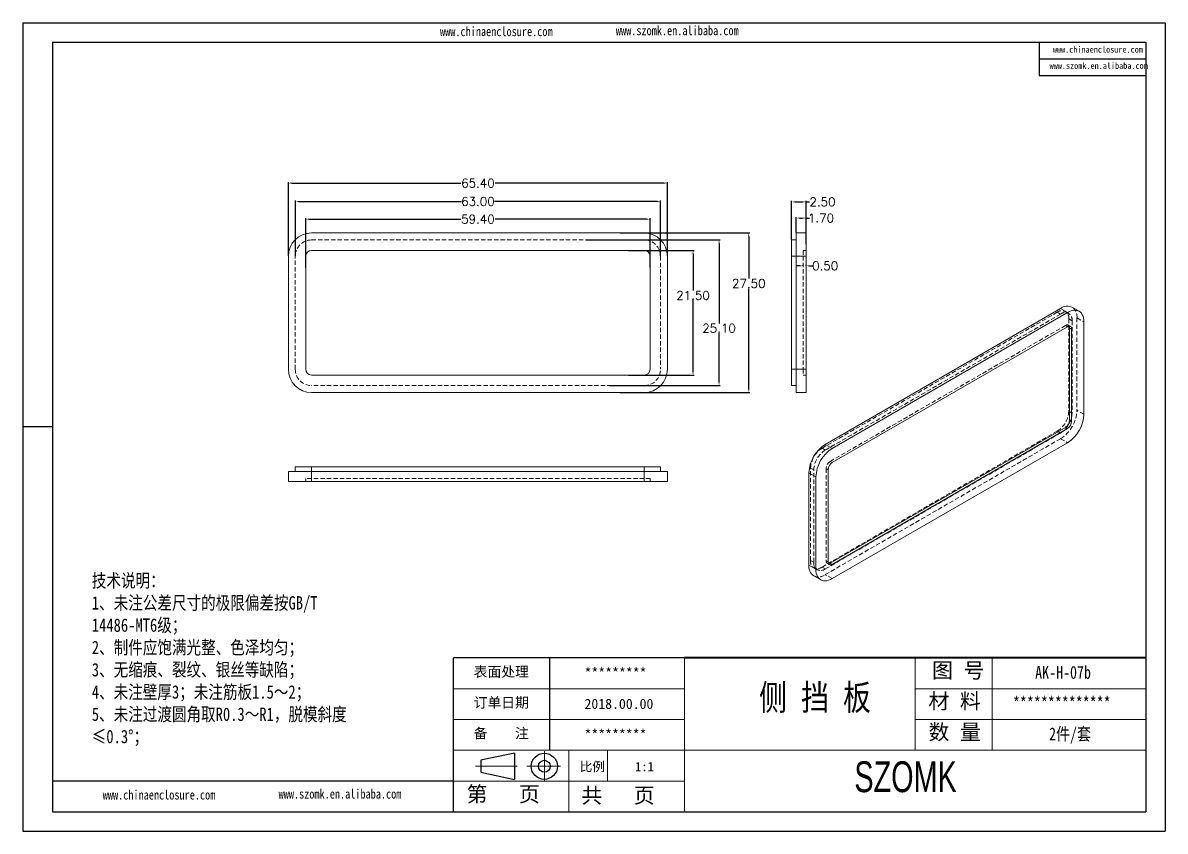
# Model space of a CAD drawing. Header units: inches. Extents: x 3379 to 5004, y 1126 to 1474.
# Drawn here: x 4806.8 to 5003.9, y 1125.7 to 1265 of the extents above; entities that cross this region are included whole.
import ezdxf

# ---------------------------------------------------------------- set-up
doc = ezdxf.new("R2010")
doc.units = ezdxf.units.IN
doc.header["$LTSCALE"] = 15
doc.linetypes.add('CENTER2', pattern=[28.575, 19.05, -3.175, 3.175, -3.175])
doc.linetypes.add('HIDDEN', pattern=[0.075, 0.05, -0.025])
doc.layers.add('文字', color=81, linetype='Continuous')
for name, color, linetype, lineweight in [('粗实线', 7, 'Continuous', 30), ('细实线', 3, 'Continuous', 9), ('细点划线', 2, 'CENTER2', 9)]:
    doc.layers.add(name, color=color, linetype=linetype, lineweight=lineweight)
doc.styles.get("Standard").update_dxf_attribs({"font": 'txt', "bigfont": 'gbcbig.shx'})
doc.styles.add('宋体', font='', dxfattribs={"width": 0.8, "height": 3.5})
doc.styles.add('长仿宋', font='', dxfattribs={"width": 0.7, "height": 4})
doc.styles.get('宋体').set_extended_font_data('SimSun')
doc.styles.get('长仿宋').set_extended_font_data('SimSun')
doc.dimstyles.new('2', dxfattribs={"dimtxt": 1.5, "dimasz": 0.6, "dimexe": 0.18, "dimexo": 0.0625, "dimgap": 0.09, "dimtad": 0, "dimtih": 1, "dimtoh": 1, "dimzin": 0, "dimdsep": 46, "dimtxsty": 'Standard', "dimcen": 0, "dimadec": 0, "dimazin": 2, "dimtfac": 1, "dimtofl": 0, "dimtmove": 0, "dimatfit": 3, "dimfxl": 1, "dimtolj": 1, "dimtzin": 0, "dimarcsym": 0})

# ---------------------------------------------------------------- blocks, each defined once
blk = doc.blocks.new('*D245')
at = {"color": 0, "lineweight": -2}
for p, q in [((4852.63, 1224.84), (4852.63, 1237.56)), ((4853.23, 1237.38), (4882.36, 1237.38)), ((4917.43, 1237.38), (4888.29, 1237.38)), ((4918.03, 1224.84), (4918.03, 1237.56))]:
    blk.add_line(p, q, dxfattribs=at)
at = {"color": 0}
for points in [[(4853.23, 1237.48), (4853.23, 1237.28), (4852.63, 1237.38)], [(4917.43, 1237.48), (4917.43, 1237.28), (4918.03, 1237.38)]]:
    blk.add_solid(points, dxfattribs=at)
at = {"layer": 'Defpoints', "color": 0}
for p in [(4918.03, 1237.38), (4852.63, 1224.78), (4918.03, 1224.78)]:
    blk.add_point(p, dxfattribs=at)
at = {"color": 0, "insert": (4885.33, 1237.38), "char_height": 1.5, "attachment_point": 5}
blk.add_mtext('\\A1;65.40', dxfattribs=at)
blk = doc.blocks.new('*D246')
at = {"color": 0, "lineweight": -2}
for p, q in [((4853.83, 1224.84), (4853.83, 1234.4)), ((4854.43, 1234.22), (4882.49, 1234.22)), ((4916.23, 1234.22), (4888.17, 1234.22)), ((4916.83, 1224.84), (4916.83, 1234.4))]:
    blk.add_line(p, q, dxfattribs=at)
at = {"color": 0}
for points in [[(4854.43, 1234.32), (4854.43, 1234.12), (4853.83, 1234.22)], [(4916.23, 1234.32), (4916.23, 1234.12), (4916.83, 1234.22)]]:
    blk.add_solid(points, dxfattribs=at)
at = {"layer": 'Defpoints', "color": 0}
for p in [(4916.83, 1234.22), (4853.83, 1224.78), (4916.83, 1224.78)]:
    blk.add_point(p, dxfattribs=at)
at = {"color": 0, "insert": (4885.33, 1234.22), "char_height": 1.5, "attachment_point": 5}
blk.add_mtext('\\A1;63.00', dxfattribs=at)
blk = doc.blocks.new('*D247')
at = {"color": 0, "lineweight": -2}
for p, q in [((4855.63, 1222.82), (4855.63, 1231.34)), ((4856.23, 1231.16), (4882.36, 1231.16)), ((4914.43, 1231.16), (4888.29, 1231.16)), ((4915.03, 1222.82), (4915.03, 1231.34))]:
    blk.add_line(p, q, dxfattribs=at)
at = {"color": 0}
for points in [[(4856.23, 1231.26), (4856.23, 1231.06), (4855.63, 1231.16)], [(4914.43, 1231.26), (4914.43, 1231.06), (4915.03, 1231.16)]]:
    blk.add_solid(points, dxfattribs=at)
at = {"layer": 'Defpoints', "color": 0}
for p in [(4855.63, 1231.16), (4855.63, 1222.76), (4915.03, 1222.76)]:
    blk.add_point(p, dxfattribs=at)
at = {"color": 0, "insert": (4885.33, 1231.16), "char_height": 1.5, "attachment_point": 5}
blk.add_mtext('\\A1;59.40', dxfattribs=at)
blk = doc.blocks.new('*D248')
at = {"color": 0, "lineweight": -2}
for p, q in [((4909.82, 1228.78), (4932.24, 1228.78)), ((4932.06, 1228.18), (4932.06, 1220.91)), ((4932.06, 1201.88), (4932.06, 1219.23)), ((4909.82, 1201.28), (4932.24, 1201.28))]:
    blk.add_line(p, q, dxfattribs=at)
at = {"color": 0}
for points in [[(4931.96, 1228.18), (4932.16, 1228.18), (4932.06, 1228.78)], [(4931.96, 1201.88), (4932.16, 1201.88), (4932.06, 1201.28)]]:
    blk.add_solid(points, dxfattribs=at)
at = {"layer": 'Defpoints', "color": 0}
for p in [(4909.76, 1228.78), (4909.76, 1201.28), (4932.06, 1201.28)]:
    blk.add_point(p, dxfattribs=at)
at = {"color": 0, "insert": (4932.06, 1220.07), "char_height": 1.5, "attachment_point": 5}
blk.add_mtext('\\A1;27.50', dxfattribs=at)
blk = doc.blocks.new('*D250')
at = {"color": 0, "lineweight": -2}
for p, q in [((4903.97, 1227.58), (4927.11, 1227.58)), ((4926.93, 1226.98), (4926.93, 1213.2)), ((4926.93, 1203.08), (4926.93, 1211.52)), ((4908.03, 1202.48), (4927.11, 1202.48))]:
    blk.add_line(p, q, dxfattribs=at)
at = {"color": 0}
for points in [[(4926.83, 1226.98), (4927.03, 1226.98), (4926.93, 1227.58)], [(4926.83, 1203.08), (4927.03, 1203.08), (4926.93, 1202.48)]]:
    blk.add_solid(points, dxfattribs=at)
at = {"layer": 'Defpoints', "color": 0}
for p in [(4903.91, 1227.58), (4926.93, 1227.58), (4907.96, 1202.48)]:
    blk.add_point(p, dxfattribs=at)
at = {"color": 0, "insert": (4926.93, 1212.36), "char_height": 1.5, "attachment_point": 5}
blk.add_mtext('\\A1;25.10', dxfattribs=at)
blk = doc.blocks.new('*D251')
at = {"color": 0, "lineweight": -2}
for p, q in [((4911.28, 1225.78), (4922.62, 1225.78)), ((4922.44, 1225.18), (4922.44, 1218.86)), ((4922.44, 1204.88), (4922.44, 1217.18)), ((4911.28, 1204.28), (4922.62, 1204.28))]:
    blk.add_line(p, q, dxfattribs=at)
at = {"color": 0}
for points in [[(4922.34, 1225.18), (4922.54, 1225.18), (4922.44, 1225.78)], [(4922.34, 1204.88), (4922.54, 1204.88), (4922.44, 1204.28)]]:
    blk.add_solid(points, dxfattribs=at)
at = {"layer": 'Defpoints', "color": 0}
for p in [(4911.21, 1225.78), (4922.44, 1225.78), (4911.21, 1204.28)]:
    blk.add_point(p, dxfattribs=at)
at = {"color": 0, "insert": (4922.44, 1218.02), "char_height": 1.5, "attachment_point": 5}
blk.add_mtext('\\A1;21.50', dxfattribs=at)
blk = doc.blocks.new('*D252')
at = {"color": 0, "lineweight": -2}
for p, q in [((4939.45, 1227.64), (4939.45, 1234.31)), ((4940.05, 1234.13), (4941.35, 1234.13)), ((4941.95, 1228.84), (4941.95, 1234.31)), ((4941.95, 1234.13), (4942.55, 1234.13))]:
    blk.add_line(p, q, dxfattribs=at)
at = {"color": 0}
for points in [[(4940.05, 1234.23), (4940.05, 1234.03), (4939.45, 1234.13)], [(4941.35, 1234.23), (4941.35, 1234.03), (4941.95, 1234.13)]]:
    blk.add_solid(points, dxfattribs=at)
at = {"layer": 'Defpoints', "color": 0}
for p in [(4941.95, 1234.13), (4941.95, 1228.78), (4939.45, 1227.58)]:
    blk.add_point(p, dxfattribs=at)
at = {"color": 0, "insert": (4944.77, 1234.13), "char_height": 1.5, "attachment_point": 5}
blk.add_mtext('\\A1;2.50', dxfattribs=at)
blk = doc.blocks.new('*D253')
at = {"color": 0, "lineweight": -2}
for p, q in [((4940.25, 1228.84), (4940.25, 1231.53)), ((4940.85, 1231.35), (4941.35, 1231.35)), ((4941.95, 1226.84), (4941.95, 1231.53)), ((4941.95, 1231.35), (4942.55, 1231.35))]:
    blk.add_line(p, q, dxfattribs=at)
at = {"color": 0}
for points in [[(4940.85, 1231.45), (4940.85, 1231.25), (4940.25, 1231.35)], [(4941.35, 1231.45), (4941.35, 1231.25), (4941.95, 1231.35)]]:
    blk.add_solid(points, dxfattribs=at)
at = {"layer": 'Defpoints', "color": 0}
for p in [(4941.95, 1231.35), (4940.25, 1228.78), (4941.95, 1226.78)]:
    blk.add_point(p, dxfattribs=at)
at = {"color": 0, "insert": (4944.52, 1231.35), "char_height": 1.5, "attachment_point": 5}
blk.add_mtext('\\A1;1.70', dxfattribs=at)
blk = doc.blocks.new('*D254')
at = {"color": 0, "lineweight": -2}
for p, q in [((4940.85, 1223.11), (4940.25, 1223.11)), ((4941.45, 1223.17), (4941.45, 1223.29)), ((4941.95, 1223.17), (4941.95, 1223.29)), ((4942.55, 1223.11), (4943.15, 1223.11))]:
    blk.add_line(p, q, dxfattribs=at)
at = {"color": 0}
for points in [[(4940.85, 1223.21), (4940.85, 1223.01), (4941.45, 1223.11)], [(4942.55, 1223.21), (4942.55, 1223.01), (4941.95, 1223.11)]]:
    blk.add_solid(points, dxfattribs=at)
at = {"layer": 'Defpoints', "color": 0}
for p in [(4941.45, 1223.11), (4941.95, 1223.11), (4941.95, 1223.11)]:
    blk.add_point(p, dxfattribs=at)
at = {"color": 0, "insert": (4945.24, 1223.11), "char_height": 1.5, "attachment_point": 5}
blk.add_mtext('\\A1;0.50', dxfattribs=at)

msp = doc.modelspace()

# ---------------------------------------------------------------- linework, layer by layer
for p, q in [((4806.819, 1265.003), (5003.894, 1265.003)), ((4806.819, 1265.003), (4806.819, 1125.657)), ((5003.894, 1265.003), (5003.894, 1125.657)), ((4811.918, 1261.685), (5000.576, 1261.685)), ((4811.918, 1261.685), (4811.918, 1128.974)), ((4982.144, 1261.685), (4982.144, 1255.925)), ((5000.576, 1261.685), (5000.576, 1128.974)), ((4982.144, 1258.805), (5000.576, 1258.805)), ((4982.144, 1255.925), (5000.576, 1255.925)), ((4811.918, 1195.33), (4806.819, 1195.33)), ((4806.819, 1190.169), (4806.819, 1125.657)), ((4920.95, 1155.516), (4881.137, 1155.516)), ((4881.137, 1128.974), (4881.137, 1155.516)), ((4897.725, 1139.591), (4897.725, 1155.516)), ((4881.137, 1134.283), (4811.918, 1134.283)), ((4811.918, 1128.974), (5000.576, 1128.974)), ((4806.819, 1125.657), (5003.894, 1125.657)), ((4806.819, 1125.657), (4898.057, 1125.657))]:
    msp.add_line(p, q)
at = {"color": 7, "linetype": 'Continuous', "lineweight": 15}
for p, q in [((4914.028, 1228.778), (4856.628, 1228.778)), ((4940.251, 1224.778), (4940.251, 1228.778)), ((4940.251, 1228.778), (4941.951, 1228.778)), ((4941.951, 1228.778), (4941.951, 1224.778)), ((4940.251, 1227.578), (4939.451, 1227.578)), ((4939.451, 1224.778), (4939.451, 1227.578)), ((4852.628, 1224.778), (4852.628, 1205.278)), ((4855.628, 1224.778), (4855.628, 1205.278)), ((4914.028, 1225.778), (4856.628, 1225.778)), ((4915.028, 1205.278), (4915.028, 1224.778)), ((4918.028, 1205.278), (4918.028, 1224.778)), ((4940.251, 1224.778), (4939.451, 1224.778)), ((4939.451, 1205.278), (4939.451, 1224.778)), ((4941.951, 1224.778), (4940.251, 1224.778)), ((4940.251, 1205.278), (4940.251, 1224.778)), ((4941.951, 1224.778), (4941.951, 1205.278)), ((4989.054, 1215.271), (4987.851, 1215.965)), ((4945.264, 1192.336), (4985.852, 1215.767)), ((4987.054, 1215.073), (4946.466, 1191.642)), ((4987.054, 1215.073), (4985.852, 1215.767)), ((4987.054, 1212.624), (4946.466, 1189.193)), ((4987.407, 1196.497), (4987.407, 1212.419)), ((4987.407, 1212.419), (4987.761, 1212.215)), ((4987.761, 1196.293), (4987.761, 1212.215)), ((4989.882, 1197.517), (4989.882, 1213.44)), ((4856.628, 1204.278), (4914.028, 1204.278)), ((4940.251, 1205.278), (4939.451, 1205.278)), ((4939.451, 1202.478), (4939.451, 1205.278)), ((4940.251, 1205.278), (4941.951, 1205.278)), ((4940.251, 1201.278), (4940.251, 1205.278)), ((4941.951, 1205.278), (4941.951, 1201.278)), ((4940.251, 1202.478), (4939.451, 1202.478)), ((4856.628, 1201.278), (4914.028, 1201.278)), ((4941.951, 1201.278), (4940.251, 1201.278)), ((4987.407, 1196.497), (4987.761, 1196.293)), ((4946.112, 1171.841), (4986.7, 1195.272)), ((4946.466, 1171.637), (4987.054, 1195.068)), ((4986.7, 1195.272), (4987.054, 1195.068)), ((4945.264, 1192.336), (4946.466, 1191.642)), ((4946.466, 1169.187), (4987.054, 1192.618)), ((4853.828, 1187.651), (4853.828, 1188.451)), ((4853.828, 1188.451), (4856.628, 1188.451)), ((4856.628, 1187.651), (4856.628, 1188.451)), ((4856.628, 1188.451), (4914.028, 1188.451)), ((4914.028, 1187.651), (4914.028, 1188.451)), ((4914.028, 1188.451), (4916.828, 1188.451)), ((4916.828, 1187.651), (4916.828, 1188.451)), ((4852.628, 1185.951), (4852.628, 1187.651)), ((4852.628, 1187.651), (4856.628, 1187.651)), ((4856.628, 1187.651), (4856.628, 1185.951)), ((4856.628, 1187.651), (4914.028, 1187.651)), ((4914.028, 1185.951), (4914.028, 1187.651)), ((4914.028, 1187.651), (4918.028, 1187.651)), ((4918.028, 1187.651), (4918.028, 1185.951)), ((4943.637, 1186.743), (4942.435, 1187.437)), ((4942.435, 1171.515), (4942.435, 1187.437)), ((4943.637, 1186.743), (4943.637, 1170.821)), ((4945.759, 1187.968), (4945.759, 1172.045)), ((4856.628, 1185.951), (4852.628, 1185.951)), ((4914.028, 1185.951), (4856.628, 1185.951)), ((4918.028, 1185.951), (4914.028, 1185.951)), ((4942.435, 1171.515), (4943.637, 1170.821)), ((4946.112, 1171.841), (4946.466, 1171.637)), ((4943.264, 1169.683), (4944.466, 1168.989))]:
    msp.add_line(p, q, dxfattribs=at)
at = {"color": 7, "linetype": 'HIDDEN', "lineweight": 0}
for p, q in [((4856.628, 1227.578), (4914.028, 1227.578)), ((4853.828, 1205.278), (4853.828, 1224.778)), ((4916.828, 1224.778), (4916.828, 1205.278)), ((4940.251, 1224.778), (4939.451, 1224.778)), ((4940.251, 1224.778), (4941.951, 1224.778)), ((4941.451, 1225.778), (4941.951, 1225.778)), ((4941.451, 1225.778), (4941.451, 1224.778)), ((4941.451, 1224.778), (4941.951, 1224.778)), ((4941.451, 1224.778), (4941.451, 1205.278)), ((4944.698, 1191.683), (4985.286, 1215.114)), ((4945.264, 1191.356), (4985.852, 1214.787)), ((4985.852, 1214.787), (4985.286, 1215.114)), ((4987.252, 1214.926), (4986.686, 1215.253)), ((4988.68, 1214.134), (4989.882, 1213.44)), ((4988.68, 1214.134), (4988.68, 1198.211)), ((4986.7, 1212.828), (4946.112, 1189.397)), ((4986.7, 1212.828), (4987.054, 1212.624)), ((4987.554, 1212.673), (4987.2, 1212.877)), ((4987.832, 1213.644), (4987.266, 1213.971)), ((4987.266, 1213.971), (4987.266, 1198.048)), ((4987.832, 1213.644), (4987.832, 1197.721)), ((4940.251, 1205.278), (4939.451, 1205.278)), ((4941.951, 1205.278), (4940.251, 1205.278)), ((4941.451, 1205.278), (4941.451, 1204.278)), ((4941.451, 1205.278), (4941.951, 1205.278)), ((4941.451, 1204.278), (4941.951, 1204.278)), ((4914.028, 1202.478), (4856.628, 1202.478)), ((4987.832, 1197.721), (4987.266, 1198.048)), ((4989.882, 1197.517), (4988.68, 1198.211)), ((4985.286, 1194.619), (4944.698, 1171.188)), ((4985.852, 1194.292), (4945.264, 1170.861)), ((4985.852, 1194.292), (4985.286, 1194.619)), ((4985.852, 1193.312), (4945.264, 1169.881)), ((4985.852, 1193.312), (4987.054, 1192.618)), ((4945.264, 1191.356), (4944.698, 1191.683)), ((4856.628, 1187.651), (4856.628, 1188.451)), ((4914.028, 1187.651), (4914.028, 1188.451)), ((4946.112, 1189.397), (4946.466, 1189.193)), ((4855.628, 1186.451), (4855.628, 1185.951)), ((4856.628, 1186.451), (4855.628, 1186.451)), ((4856.628, 1185.951), (4856.628, 1187.651)), ((4914.028, 1186.451), (4856.628, 1186.451)), ((4856.628, 1186.451), (4856.628, 1185.951)), ((4914.028, 1187.651), (4914.028, 1185.951)), ((4914.028, 1186.451), (4914.028, 1185.951)), ((4915.028, 1186.451), (4914.028, 1186.451)), ((4915.028, 1186.451), (4915.028, 1185.951)), ((4943.284, 1187.927), (4942.718, 1188.254)), ((4942.718, 1172.331), (4942.718, 1188.254)), ((4943.284, 1172.005), (4943.284, 1187.927)), ((4945.405, 1188.172), (4945.405, 1172.25)), ((4945.405, 1188.172), (4945.759, 1187.968)), ((4943.284, 1172.005), (4942.718, 1172.331)), ((4943.298, 1171.049), (4943.864, 1170.723)), ((4945.264, 1170.861), (4944.698, 1171.188)), ((4945.405, 1172.25), (4945.759, 1172.045)), ((4945.612, 1171.792), (4945.966, 1171.588)), ((4946.466, 1169.187), (4945.264, 1169.881))]:
    msp.add_line(p, q, dxfattribs=at)
at = {"color": 7, "linetype": 'Continuous', "lineweight": 15, "flags": 128}
for points in [[(4989.882, 1213.44), (4989.864, 1213.795), (4989.811, 1214.126), (4989.723, 1214.427), (4989.602, 1214.695), (4989.449, 1214.927), (4989.265, 1215.12), (4989.054, 1215.271), (4988.817, 1215.379), (4988.559, 1215.441), (4988.281, 1215.458), (4987.988, 1215.429), (4987.683, 1215.355), (4987.37, 1215.236), (4987.054, 1215.073)], [(4943.637, 1170.821), (4943.655, 1170.465), (4943.708, 1170.135), (4943.796, 1169.834), (4943.917, 1169.565), (4944.071, 1169.333), (4944.254, 1169.141), (4944.466, 1168.99), (4944.702, 1168.882), (4944.961, 1168.819), (4945.239, 1168.802), (4945.532, 1168.831), (4945.836, 1168.906), (4946.149, 1169.025), (4946.466, 1169.187)]]:
    msp.add_lwpolyline(points, dxfattribs=at)
at = {"color": 7, "linetype": 'Continuous', "lineweight": 15}
for centre, radius, start, end in [((4856.628, 1224.778), 4, 90, 180), ((4914.028, 1224.778), 4, 0, 90), ((4856.628, 1224.778), 1, 90, 180), ((4914.028, 1224.778), 1, 0, 90), ((4987.018, 1214.185), 1.966, 64.91783, 126.39263), ((4987.33, 1212.285), 0.437, 350.78596, 129.20329), ((4986.77, 1212.443), 0.637, 357.89543, 25.70809), ((4856.628, 1205.278), 4, 180, 270), ((4856.628, 1205.278), 1, 180, 270), ((4914.028, 1205.278), 1, 270, 0), ((4914.028, 1205.278), 4, 270, 0), ((4985.872, 1196.567), 1.537, 302.60548, 357.39452), ((4983.772, 1197.779), 6.116, 302.45345, 357.54655), ((4986.226, 1196.363), 1.537, 302.60548, 357.39452), ((4948.546, 1187.176), 6.116, 122.45345, 177.54655), ((4949.748, 1186.482), 6.116, 122.45345, 177.54655), ((4947.294, 1187.898), 1.537, 122.60548, 177.39452), ((4944.389, 1171.296), 1.966, 173.60377, 235.08405), ((4946.19, 1171.976), 0.437, 170.78596, 309.20329), ((4945.774, 1172.381), 0.637, 274.29564, 302.10143)]:
    msp.add_arc(centre, radius, start, end, dxfattribs=at)
at = {"color": 7, "linetype": 'HIDDEN', "lineweight": 0}
for centre, radius, start, end in [((4856.628, 1224.778), 2.8, 90, 180), ((4914.028, 1224.778), 2.8, 0, 90), ((4986.726, 1214.353), 1.966, 353.60377, 55.08405), ((4986.053, 1214.157), 1.227, 351.27104, 128.71821), ((4986.619, 1213.83), 1.227, 351.27104, 128.71821), ((4986.976, 1212.496), 0.431, 31.17769, 129.71444), ((4856.628, 1205.278), 2.8, 180, 270), ((4914.028, 1205.278), 2.8, 270, 0), ((4982.984, 1198.234), 4.286, 302.48713, 357.51287), ((4982.57, 1198.473), 6.116, 302.45345, 357.54655), ((4983.55, 1197.907), 4.286, 302.48713, 357.51287), ((4947, 1188.068), 4.286, 122.48713, 177.51287), ((4947.566, 1187.741), 4.286, 122.48713, 177.51287), ((4946.94, 1188.102), 1.537, 122.60548, 177.39452), ((4943.931, 1172.145), 1.227, 171.27104, 308.71821), ((4944.496, 1171.818), 1.227, 171.27104, 308.71821), ((4945.83, 1172.177), 0.431, 170.28009, 268.82371), ((4944.097, 1171.464), 1.966, 244.91783, 306.39263)]:
    msp.add_arc(centre, radius, start, end, dxfattribs=at)
at = {"layer": '粗实线', "color": 7, "lineweight": 40}
msp.add_line((5000.576, 1155.516), (4920.95, 1155.516), dxfattribs=at)
at = {"layer": '粗实线', "color": 7}
for p, q in [((4891.628, 1139.095), (4885.828, 1137.865)), ((4891.628, 1139.095), (4891.628, 1134.549)), ((4885.828, 1137.865), (4885.828, 1135.814)), ((4885.828, 1135.814), (4891.628, 1134.549))]:
    msp.add_line(p, q, dxfattribs=at)
for radius in [2.255, 1.026]:
    msp.add_circle((4896.79, 1136.84), radius, dxfattribs=at)
at = {"layer": '细实线', "color": 7}
for p, q in [((4920.95, 1155.516), (4920.95, 1128.974)), ((4960.763, 1155.516), (4960.763, 1139.591)), ((4974.034, 1155.516), (4974.034, 1139.703)), ((4920.95, 1150.208), (4881.137, 1150.208)), ((5000.576, 1150.208), (4960.763, 1150.208)), ((4920.95, 1144.9), (4881.137, 1144.9)), ((5000.576, 1144.9), (4960.763, 1144.9)), ((5000.576, 1139.591), (4881.137, 1139.591)), ((4901.043, 1139.591), (4901.043, 1128.974)), ((4907.679, 1139.591), (4907.679, 1134.283)), ((4920.95, 1134.283), (4881.137, 1134.283))]:
    msp.add_line(p, q, dxfattribs=at)
at = {"layer": '细点划线', "color": 7}
for p, q in [((4896.79, 1139.435), (4896.79, 1134.283)), ((4884.903, 1136.84), (4892.072, 1136.84)), ((4893.774, 1136.84), (4899.603, 1136.84))]:
    msp.add_line(p, q, dxfattribs=at)

# ---------------------------------------------------------------- texts
at = {"char_height": 1.74576, "width": 992.20456, "attachment_point": 1}
for s, insert in [('{\\fSimHei|b0|i0|c134|p49;表面处理}', (4884.599, 1154.01)), ('{\\fSimHei|b0|i0|c134|p49;*********}', (4903.719, 1153.785)), ('{\\fSimHei|b0|i0|c134|p49;订单日期}', (4884.599, 1148.702)), ('{\\fSimHei|b0|i0|c134|p49;2018.00.00}', (4903.719, 1148.477)), ('{\\fSimHei|b0|i0|c134|p49;备    注}', (4884.599, 1143.393)), ('{\\fSimHei|b0|i0|c134|p49;*********}', (4903.719, 1143.169))]:
    msp.add_mtext(s, dxfattribs=dict(at, insert=insert))
at = {"layer": '文字', "color": 0, "attachment_point": 1, "style": '宋体'}
for s, insert, char_height, width in [('www.chinaenclosure.com', (4878.792, 1264.334), 1.62202, 28.49727), ('www.szomk.en.alibaba.com', (4909.131, 1264.494), 1.62202, 28.49727), ('www.chinaenclosure.com', (4984.518, 1260.955), 1.08134, 18.99818), ('www.szomk.en.alibaba.com', (4983.953, 1258.155), 1.08134, 18.99818), ('{\\H1.111x;技术说明：\\P1、未注公差尺寸的极限偏差按GB/T 14486-MT6级；\\P2、制件应饱满光整、色泽均匀；\\P3、无缩痕、裂纹、银丝等缺陷；\\P4、未注壁厚3；未注筋板1.5～2；\\P5、未注过渡圆角取R0.3～R1，脱模斜度≤0.3%%D；}', (4818.717, 1170.006), 2.0736, 46.7066), ('{\\H1.111x;AK-H-07b}', (4981.461, 1154.13), 1.99066, 23.01422), ('侧 挡 板', (4933.836, 1150.934), 4.4237, 56.55516), ('{\\H1.111x;**************}', (4977.632, 1148.821), 1.99066, 23.01422), ('{\\H1.111x;2件/套}', (4983.869, 1143.513), 1.99066, 23.01422), ('www.chinaenclosure.com', (4820.603, 1132.729), 1.62202, 28.49727), ('www.szomk.en.alibaba.com', (4850.942, 1132.89), 1.62202, 28.49727)]:
    msp.add_mtext(s, dxfattribs=dict(at, insert=insert, char_height=char_height, width=width))
at = {"layer": '粗实线', "insert": (4950.275, 1137.69), "char_height": 5.30842, "width": 59.52863, "attachment_point": 1, "style": '长仿宋'}
msp.add_mtext('{\\fSTXinwei|b0|i0|c134|p2;SZOMK}', dxfattribs=at)
at = {"layer": '细实线', "color": 7, "attachment_point": 1}
for s, insert, char_height, width in [('{\\fSimSun|b0|i0|c134|p54;图 号}', (4963.681, 1154.711), 2.65421, 13.27104), ('{\\fSimSun|b0|i0|c134|p54;材 料   }', (4963.052, 1149.402), 2.65421, 13.27104), ('{\\fSimSun|b0|i0|c134|p54;数 量}', (4963.065, 1144.068), 2.65421, 11.99205), ('{\\fSimSun|b0|i0|c134|p54;比例}', (4902.901, 1137.581), 1.59252, 6.99069), ('{\\fSimSun|b0|i0|c134|p54;1:1}', (4912.44, 1137.581), 1.59252, 6.99069), ('{\\fSimSun|b0|i0|c134|p54;第   页}', (4883.37, 1133.37), 2.65421, 19.90656), ('{\\fSimSun|b0|i0|c134|p54; 共   页}', (4901.368, 1133.145), 2.65421, 19.90656)]:
    msp.add_mtext(s, dxfattribs=dict(at, insert=insert, char_height=char_height, width=width))

# ---------------------------------------------------------------- dimensions: what is measured, and where the dimension line sits
for base, p1, p2, picture, middle in [((4918.028, 1237.378), (4852.628, 1224.778), (4918.028, 1224.778), '*D245', (4885.328, 1237.378)), ((4916.828, 1234.222), (4853.828, 1224.778), (4916.828, 1224.778), '*D246', (4885.328, 1234.222)), ((4855.628, 1231.164), (4915.028, 1222.759), (4855.628, 1222.759), '*D247', (4885.328, 1231.164)), ((4941.951, 1223.107), (4941.451, 1223.107), (4941.951, 1223.107), '*D254', (4945.241, 1223.107))]:
    dim = msp.add_linear_dim(base=base, p1=p1, p2=p2, dimstyle='2')
    dim.commit()
    dim.dimension.update_dxf_attribs({"geometry": picture, "text_midpoint": middle})
for base, p1, p2, picture, middle in [((4941.951, 1234.128), (4939.451, 1227.578), (4941.951, 1228.778), '*D252', (4944.766, 1234.128)), ((4941.951, 1231.352), (4940.251, 1228.778), (4941.951, 1226.778), '*D253', (4944.516, 1231.352))]:
    dim = msp.add_linear_dim(base=base, p1=p1, p2=p2, dimstyle='2')
    dim.commit()
    dim.dimension.update_dxf_attribs({"geometry": picture, "text_midpoint": middle, "dimtype": 160})
for base, p1, p2, picture, middle in [((4932.063, 1201.278), (4909.755, 1228.778), (4909.755, 1201.278), '*D248', (4932.063, 1220.072)), ((4926.934, 1227.578), (4907.965, 1202.478), (4903.911, 1227.578), '*D250', (4926.934, 1212.36)), ((4922.442, 1225.778), (4911.214, 1204.278), (4911.214, 1225.778), '*D251', (4922.442, 1218.024))]:
    dim = msp.add_linear_dim(base=base, p1=p1, p2=p2, angle=90, dimstyle='2')
    dim.commit()
    dim.dimension.update_dxf_attribs({"geometry": picture, "text_midpoint": middle, "dimtype": 160})

doc.saveas('drawing.dxf')
